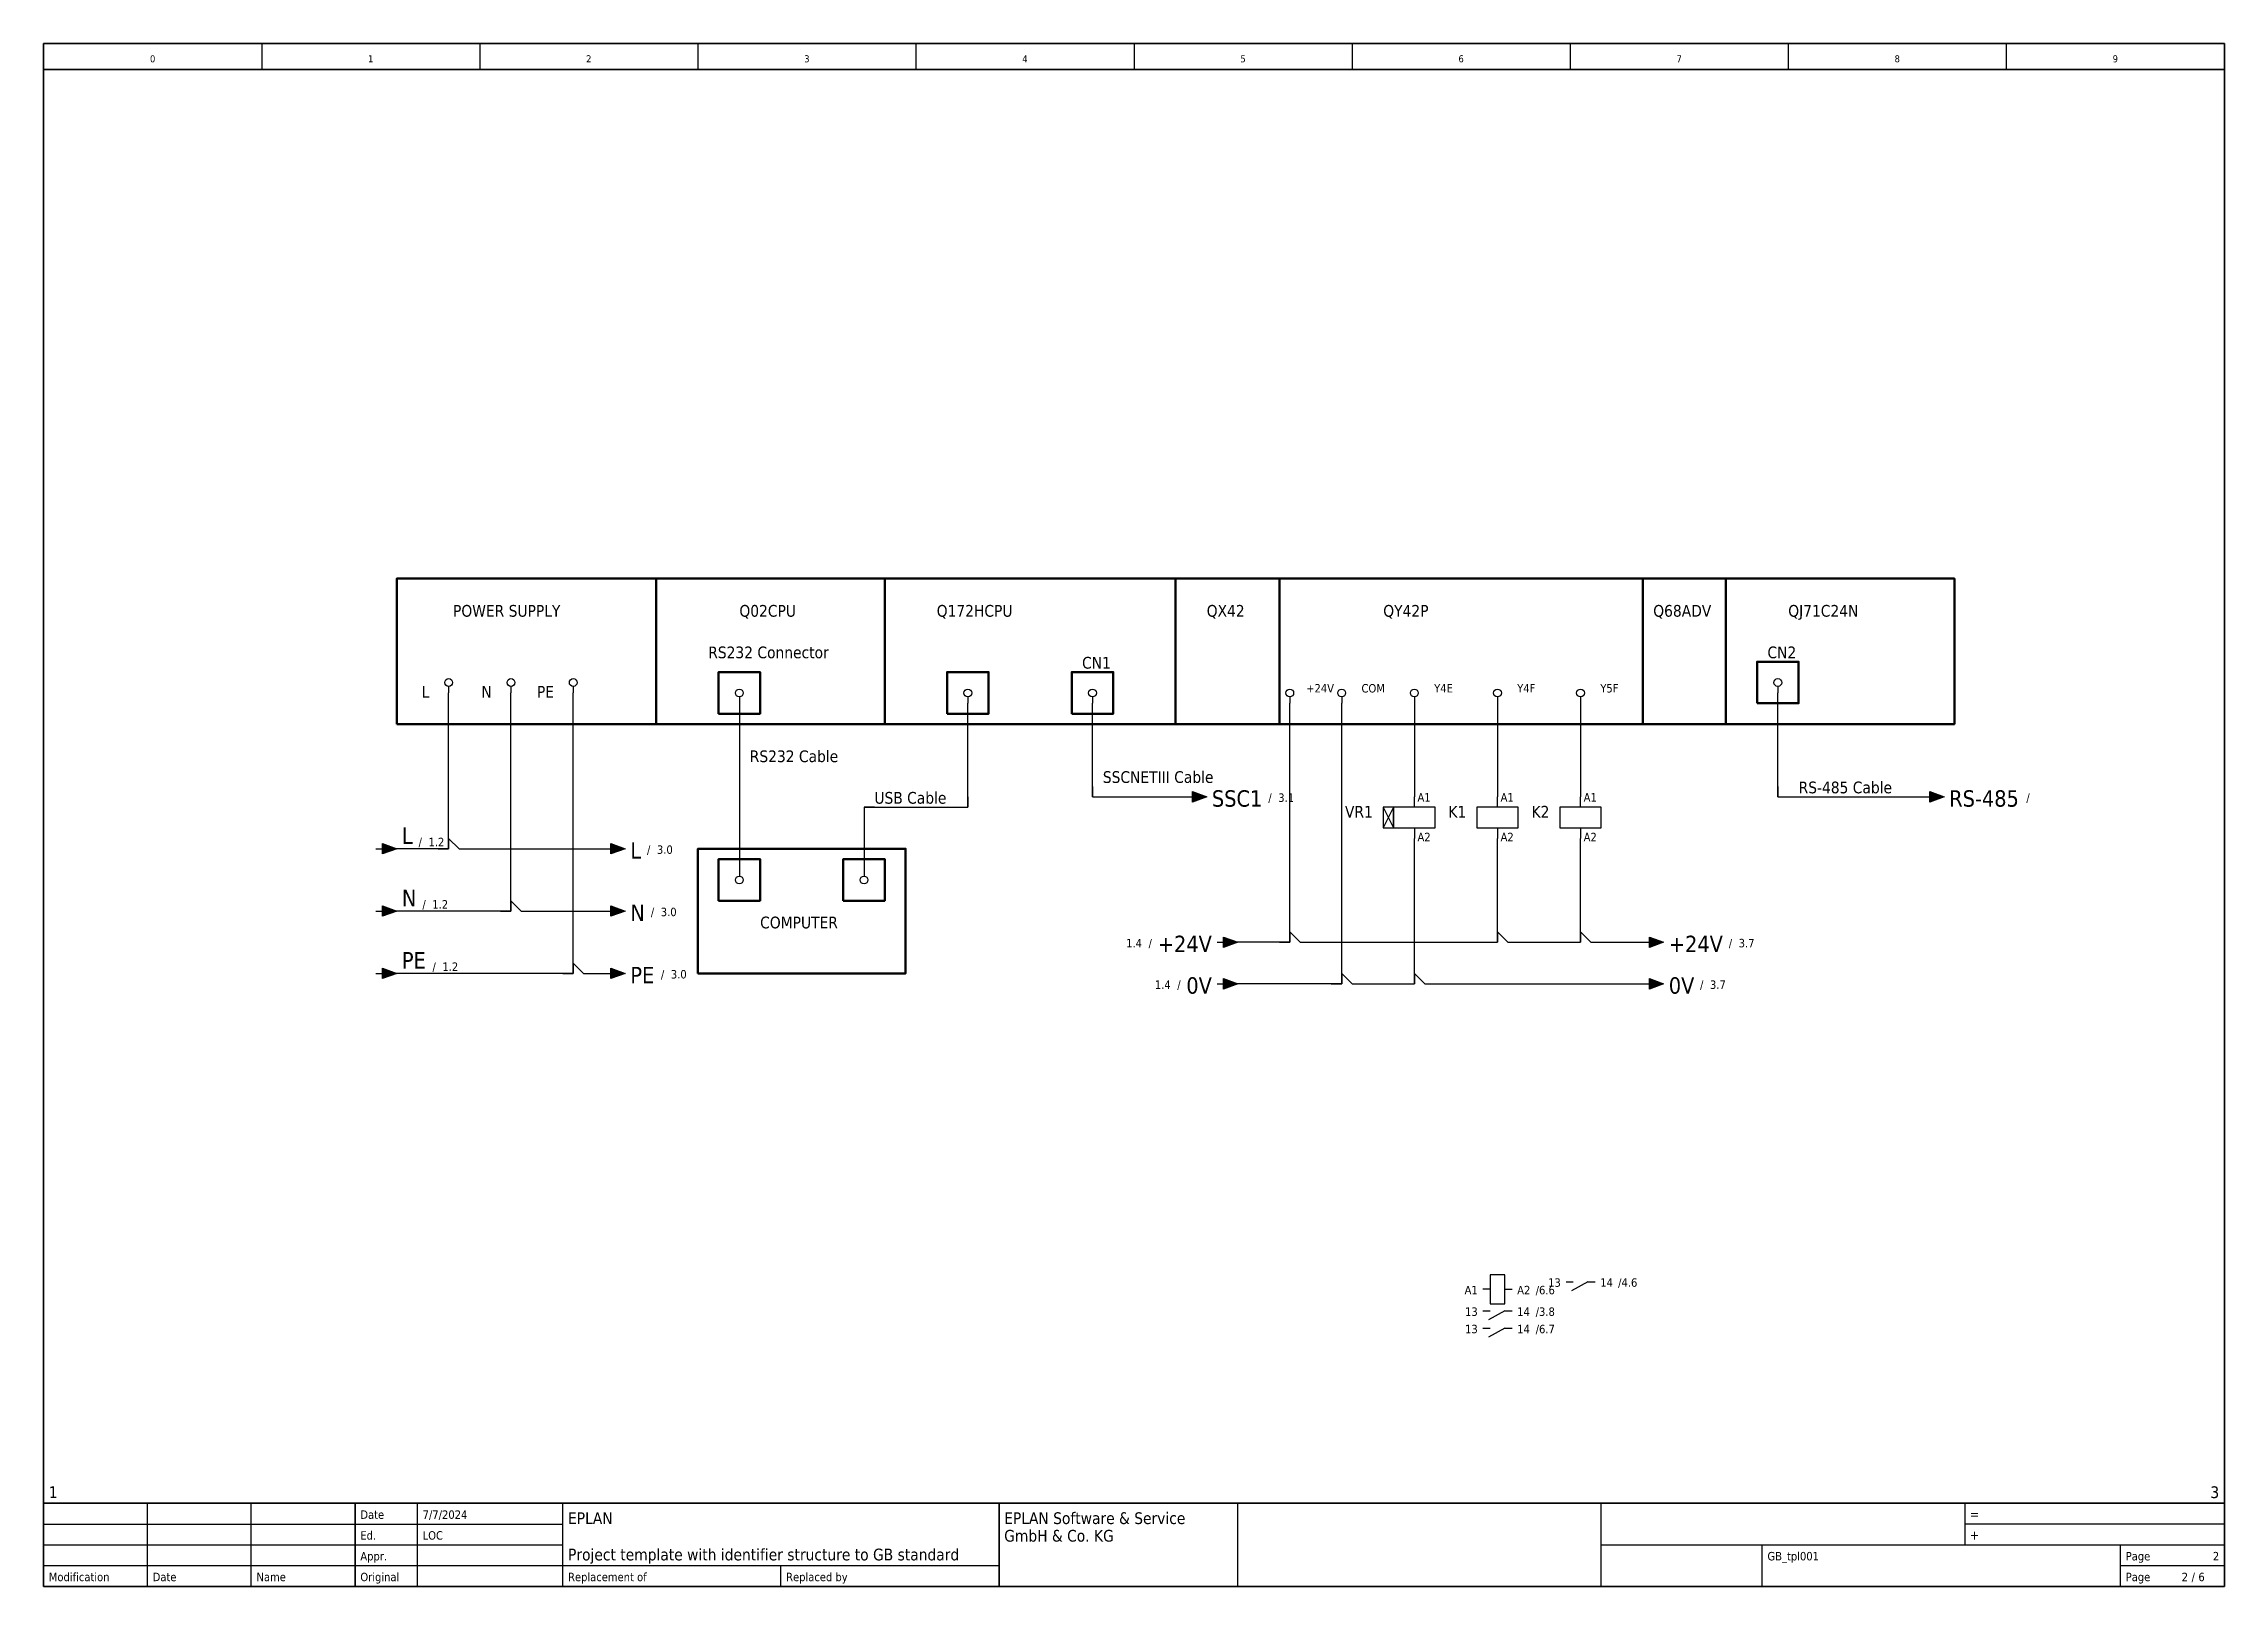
# Model space of a CAD drawing. Header units: millimetres. Extents: x 0 to 420, y 0 to 297.
import ezdxf
from ezdxf.enums import TextEntityAlignment as Align

# ---------------------------------------------------------------- set-up
doc = ezdxf.new("R2010")
doc.units = ezdxf.units.MM
for name, color, linetype, lineweight in [('EPLAN100', 7, 'Continuous', 50), ('EPLAN108', 5, 'Continuous', 35), ('EPLAN201', 7, 'Continuous', 35), ('EPLAN300', 5, 'Continuous', 25), ('EPLAN311', 1, 'Continuous', 25), ('EPLAN400', 5, 'Continuous', 35), ('EPLAN403', 5, 'Continuous', 35), ('EPLAN408', 5, 'Continuous', 35), ('EPLAN420', 7, 'Continuous', 35), ('EPLAN421', 5, 'Continuous', 35), ('EPLAN422', 7, 'Continuous', 35), ('EPLAN434', 7, 'Continuous', 35), ('EPLAN440', 73, 'Continuous', 35), ('EPLAN442', 73, 'Continuous', 35), ('EPLAN451', 7, 'Continuous', 35), ('EPLAN452', 7, 'Continuous', 35), ('EPLAN453', 7, 'Continuous', 35), ('EPLAN500', 7, 'Continuous', 35), ('EPLAN501', 7, 'Continuous', 35), ('EPLAN502', 7, 'Continuous', 35), ('EPLAN503', 7, 'Continuous', 35), ('EPLAN504', 7, 'Continuous', 35), ('EPLAN512', 3, 'Continuous', 35)]:
    doc.layers.add(name, color=color, linetype=linetype, lineweight=lineweight)
doc.styles.add('Tahoma', font='tahoma.ttf')

# ---------------------------------------------------------------- blocks, each defined once
blk = doc.blocks.new('EPLFRAME')
at = {"layer": 'EPLAN201', "linetype": 'Continuous', "lineweight": 25, "ltscale": 4}
for p, q in [((42, 297), (42, 292)), ((84, 297), (84, 292)), ((126, 297), (126, 292)), ((168, 297), (168, 292)), ((210, 297), (210, 292)), ((252, 297), (252, 292)), ((294, 297), (294, 292)), ((336, 297), (336, 292)), ((378, 297), (378, 292)), ((20, 0), (20, 16)), ((40, 0), (40, 16)), ((72, 0), (72, 16)), ((100, 0), (100, 16)), ((230, 0), (230, 16)), ((300, 0), (300, 16)), ((370, 16), (370, 8)), ((0, 12), (100, 12)), ((420, 12), (370, 12)), ((0, 8), (100, 8)), ((300, 8), (420, 8)), ((331, 0), (331, 8)), ((400, 0), (400, 8)), ((0, 4), (184, 4)), ((142, 0), (142, 4)), ((400, 4), (420, 4))]:
    blk.add_line(p, q, dxfattribs=at)
at = {"layer": 'EPLAN201', "linetype": 'Continuous', "lineweight": 35, "ltscale": 4}
for p, q in [((0, 292), (420, 292)), ((0, 16), (420, 16)), ((60, 0), (60, 16)), ((184, 0), (184, 16))]:
    blk.add_line(p, q, dxfattribs=at)
blk.add_lwpolyline([(0, 0), (420, 0), (420, 297), (0, 297)], close=True, dxfattribs=at)
at = {"layer": 'EPLAN201', "style": 'Tahoma'}
for s, height, p in [('Date', 1.625, (61, 13)), ('=', 1.81, (371, 13)), ('Ed.', 1.625, (61, 9)), ('+', 1.81, (371, 9)), ('Appr.', 1.625, (61, 5)), ('Page', 1.625, (401, 5)), ('Modification', 1.6254, (1, 1)), ('Date', 1.625, (21, 1)), ('Name', 1.625, (41, 1)), ('Original', 1.625, (61, 1)), ('Replacement of', 1.6254, (101, 1)), ('Replaced by', 1.6254, (143, 1)), ('Page', 1.625, (401, 1))]:
    blk.add_text(s, height=height, dxfattribs=at).set_placement(p)
blk.add_text('/', height=1.63, dxfattribs=at).set_placement((414, 1), align=Align.CENTER)
at = {"layer": 'EPLAN451', "style": 'Tahoma'}
for tag, p, height in [('14_10014', (101, 12), 2.26), ('14_10015', (185, 12), 2.26), ('14_10011', (101, 5), 2.26), ('14_10013', (332, 5), 1.63), ('14_10151', (73, 1), 1.63), ('14_10300', (415, 1), 1.63)]:
    blk.add_attdef(tag, p, '', height=height, dxfattribs=at)
blk.add_attdef('4_25020', text='', height=1.63, dxfattribs=at).set_placement((413, 1), align=Align.RIGHT)
at = {"layer": 'EPLAN452', "style": 'Tahoma'}
for tag, p, height in [('4_11041', (1, 17), 2.26), ('4_11071[1]', (1, 13), 1.63), ('4_11074[1]', (21, 13), 1.63), ('4_11070[1]', (41, 13), 1.63), ('4_11024', (73, 13), 1.63), ('4_11011', (231, 12), 2.26), ('4_11030', (301, 12), 2.26), ('4_1120', (374, 13), 1.63), ('4_11071[2]', (1, 9), 1.63), ('4_11074[2]', (21, 9), 1.63), ('4_11070[2]', (41, 9), 1.63), ('4_11022', (73, 9), 1.63), ('4_1220', (374, 9), 1.63), ('4_11071[3]', (1, 5), 1.63), ('4_11074[3]', (21, 5), 1.63), ('4_11070[3]', (41, 5), 1.63), ('4_11080', (73, 5), 1.63), ('4_11059', (301, 5), 1.63)]:
    blk.add_attdef(tag, p, '', height=height, dxfattribs=at)
for tag, height, p in [('4_11040', 2.26, (419, 17)), ('4_11000', 1.63, (419, 5)), ('4_11085', 1.63, (141, 1)), ('4_11086', 1.63, (183, 1))]:
    blk.add_attdef(tag, text='', height=height, dxfattribs=at).set_placement(p, align=Align.RIGHT)
at = {"layer": 'EPLAN453', "style": 'Tahoma'}
for tag, p in [('53_19005_1', (21, 293)), ('53_19005', (63, 293)), ('53_19005_8', (105, 293)), ('53_19005_6', (147, 293)), ('53_19005_7', (189, 293)), ('53_19005_9', (231, 293)), ('53_19005_3', (273, 293)), ('53_19005_2', (315, 293)), ('53_19005_4', (357, 293)), ('53_19005_5', (399, 293))]:
    blk.add_attdef(tag, text='', height=1.35, dxfattribs=at).set_placement(p, align=Align.BOTTOM_CENTER)
blk = doc.blocks.new('EPLSYM_LibraryGB_symbol_Symbol1410_Variant0_Placement1')
at = {"layer": 'EPLAN300', "ltscale": 4}
blk.add_line((0, -0.75), (0, -2), dxfattribs=at)
at = {"layer": 'EPLAN300', "linetype": 'Continuous', "ltscale": 4}
blk.add_circle((0, 0), 0.75, dxfattribs=at)
at = {"layer": 'EPLAN408', "style": 'Tahoma'}
blk.add_attdef('17_20010', text='', height=2.2575, dxfattribs=at).set_placement((-3.7, -0.6515), align=Align.TOP_RIGHT)
at = {"layer": 'EPLAN422', "style": 'Tahoma'}
blk.add_attdef('17_20030', text='', height=3.1605, dxfattribs=at).set_placement((1.4, -1.0321), align=Align.TOP_LEFT)
at = {"layer": 'EPLAN434', "style": 'Tahoma'}
blk.add_attdef('17_20225', text='', height=1.6254, dxfattribs=at).set_placement((27.85, -0.72508), align=Align.TOP_LEFT)
at = {"layer": 'EPLAN500', "style": 'Tahoma'}
blk.add_attdef('17_20027', text='', height=1.6254, dxfattribs=at).set_placement((-3.7, -4.27508), align=Align.TOP_RIGHT)
at = {"layer": 'EPLAN501', "style": 'Tahoma'}
blk.add_attdef('17_20011', text='', height=1.6254, dxfattribs=at).set_placement((-3.7, -9.67508), align=Align.TOP_RIGHT)
at = {"layer": 'EPLAN502', "style": 'Tahoma'}
blk.add_attdef('17_20025', text='', height=1.6254, dxfattribs=at).set_placement((-3.7, -12.37508), align=Align.TOP_RIGHT)
at = {"layer": 'EPLAN503', "style": 'Tahoma'}
blk.add_attdef('17_20024', text='', height=1.6254, dxfattribs=at).set_placement((-3.7, -15.07508), align=Align.TOP_RIGHT)
at = {"layer": 'EPLAN504', "style": 'Tahoma'}
blk.add_attdef('17_20901[1]', text='', height=1.6254, dxfattribs=at).set_placement((-3.7, -6.97508), align=Align.TOP_RIGHT)
at = {"layer": 'EPLAN512', "style": 'Tahoma'}
blk.add_attdef('17_20201[1]', text='', height=1.6254, dxfattribs=at).set_placement((-3.7, -17.77508), align=Align.TOP_RIGHT)
blk = doc.blocks.new('EPLSYM_LibraryGB_symbol_Symbol1352_Variant0_Placement1')
at = {"layer": 'EPLAN300', "linetype": 'Continuous', "ltscale": 4}
blk.add_line((0, 2), (0, 0.75), dxfattribs=at)
blk.add_circle((0, 0), 0.75, dxfattribs=at)
at = {"layer": 'EPLAN408', "style": 'Tahoma'}
blk.add_attdef('17_20010', text='', height=2.2575, dxfattribs=at).set_placement((-3.7, -0.22575), align=Align.MIDDLE_RIGHT)
at = {"layer": 'EPLAN422', "style": 'Tahoma'}
blk.add_attdef('17_20030', text='', height=1.6254, dxfattribs=at).set_placement((1.4, -0.16254), align=Align.MIDDLE_LEFT)
at = {"layer": 'EPLAN434', "style": 'Tahoma'}
blk.add_attdef('17_20225', text='', height=1.6254, dxfattribs=at).set_placement((27.85, -0.16254), align=Align.MIDDLE_LEFT)
at = {"layer": 'EPLAN500', "style": 'Tahoma'}
blk.add_attdef('17_20027', text='', height=1.6254, dxfattribs=at).set_placement((-3.7, -3.38754), align=Align.MIDDLE_RIGHT)
at = {"layer": 'EPLAN501', "style": 'Tahoma'}
blk.add_attdef('17_20011', text='', height=1.6254, dxfattribs=at).set_placement((-3.7, -8.78754), align=Align.MIDDLE_RIGHT)
at = {"layer": 'EPLAN502', "style": 'Tahoma'}
blk.add_attdef('17_20025', text='', height=1.6254, dxfattribs=at).set_placement((-3.7, -11.48754), align=Align.MIDDLE_RIGHT)
at = {"layer": 'EPLAN503', "style": 'Tahoma'}
blk.add_attdef('17_20024', text='', height=1.6254, dxfattribs=at).set_placement((-3.7, -14.18754), align=Align.MIDDLE_RIGHT)
at = {"layer": 'EPLAN504', "style": 'Tahoma'}
blk.add_attdef('17_20901[1]', text='', height=1.6254, dxfattribs=at).set_placement((-3.7, -6.08754), align=Align.MIDDLE_RIGHT)
at = {"layer": 'EPLAN512', "style": 'Tahoma'}
blk.add_attdef('17_20201[1]', text='', height=1.6254, dxfattribs=at).set_placement((-3.7, -16.88754), align=Align.MIDDLE_RIGHT)
blk = doc.blocks.new('EPLSYM_LibraryGB_symbol_Symbol21_Variant0_Placement1')
at = {"layer": 'EPLAN300', "linetype": 'Continuous', "ltscale": 4}
for p, q in [((-4, 2), (-6, -2)), ((-6, 2), (-4, -2))]:
    blk.add_line(p, q, dxfattribs=at)
at = {"layer": 'EPLAN300', "linetype": 'Continuous'}
for p, q in [((0, 2), (0, 4)), ((0, -2), (0, -4))]:
    blk.add_line(p, q, dxfattribs=at)
at = {"layer": 'EPLAN300', "linetype": 'Continuous', "ltscale": 4}
blk.add_lwpolyline([(-6, -2), (-4, -2), (-4, 2), (-6, 2)], close=True, dxfattribs=at)
at = {"layer": 'EPLAN300', "linetype": 'Continuous'}
blk.add_lwpolyline([(-4, -2), (4, -2), (4, 2), (-4, 2)], close=True, dxfattribs=at)
at = {"layer": 'EPLAN400', "style": 'Tahoma'}
blk.add_attdef('17_20010', text='', height=2.2575, dxfattribs=at).set_placement((-8, 0), align=Align.RIGHT)
at = {"layer": 'EPLAN420', "style": 'Tahoma'}
blk.add_attdef('17_20028[1]', text='', height=1.6254, dxfattribs=at).set_placement((0.6, 2.6), align=Align.BOTTOM_LEFT)
blk.add_attdef('17_20028[2]', text='', height=1.6254, dxfattribs=at).set_placement((0.6, -2.92508), align=Align.TOP_LEFT)
at = {"layer": 'EPLAN421', "style": 'Tahoma'}
blk.add_attdef('17_20029[1]', text='', height=1.1739, dxfattribs=at).set_placement((0.6, 5.3), align=Align.BOTTOM_LEFT)
blk.add_attdef('17_20029[2]', text='', height=1.1739, dxfattribs=at).set_placement((0.6, -5.53478), align=Align.TOP_LEFT)
at = {"layer": 'EPLAN440', "style": 'Tahoma'}
blk.add_attdef('17_20300', text='', height=1.6254, dxfattribs=at).set_placement((-8, -3.38754), align=Align.MIDDLE_RIGHT)
at = {"layer": 'EPLAN500', "style": 'Tahoma'}
blk.add_attdef('17_20027', text='', height=1.6254, dxfattribs=at).set_placement((-8, -6.08754), align=Align.MIDDLE_RIGHT)
at = {"layer": 'EPLAN501', "style": 'Tahoma'}
blk.add_attdef('17_20011', text='', height=1.6254, dxfattribs=at).set_placement((-8, -11.48754), align=Align.MIDDLE_RIGHT)
at = {"layer": 'EPLAN502', "style": 'Tahoma'}
blk.add_attdef('17_20025', text='', height=1.6254, dxfattribs=at).set_placement((-8, -14.18754), align=Align.MIDDLE_RIGHT)
at = {"layer": 'EPLAN503', "style": 'Tahoma'}
blk.add_attdef('17_20024', text='', height=1.6254, dxfattribs=at).set_placement((-8, -16.88754), align=Align.MIDDLE_RIGHT)
at = {"layer": 'EPLAN504', "style": 'Tahoma'}
blk.add_attdef('17_20901[1]', text='', height=1.6254, dxfattribs=at).set_placement((-8, -8.78754), align=Align.MIDDLE_RIGHT)
at = {"layer": 'EPLAN512', "style": 'Tahoma'}
blk.add_attdef('17_20201[1]', text='', height=1.6254, dxfattribs=at).set_placement((-8, -19.58754), align=Align.MIDDLE_RIGHT)
blk = doc.blocks.new('EPLSYM_LibraryGB_symbol_Symbol20_Variant0_Placement1')
at = {"layer": 'EPLAN300', "linetype": 'Continuous'}
for p, q in [((0, 2), (0, 4)), ((0, -2), (0, -4)), ((-1.4, -90.8), (-2.8, -90.8)), ((1.4, -90.8), (2.8, -90.8)), ((-2.8, -94.95), (-1.4, -94.95)), ((1.4, -94.95), (2.8, -94.95)), ((-2.8, -98.3), (-1.4, -98.3)), ((1.4, -98.3), (2.8, -98.3))]:
    blk.add_line(p, q, dxfattribs=at)
at = {"layer": 'EPLAN300', "linetype": 'Continuous', "ltscale": 4}
for p, q in [((1.4, -94.95), (-1.75, -96.7)), ((1.4, -98.3), (-1.75, -100.05))]:
    blk.add_line(p, q, dxfattribs=at)
at = {"layer": 'EPLAN300', "linetype": 'Continuous'}
for points in [[(-4, -2), (4, -2), (4, 2), (-4, 2)], [(1.4, -93.6), (1.4, -88), (-1.4, -88), (-1.4, -93.6)]]:
    blk.add_lwpolyline(points, close=True, dxfattribs=at)
at = {"layer": 'EPLAN400', "style": 'Tahoma'}
blk.add_attdef('17_20010', text='', height=2.26, dxfattribs=at).set_placement((-6, 0), align=Align.RIGHT)
at = {"layer": 'EPLAN420', "style": 'Tahoma'}
for s, p in [('A1', (-3.8, -90.96)), ('13', (-3.8, -95.11)), ('13', (-3.8, -98.46))]:
    blk.add_text(s, height=1.625, dxfattribs=at).set_placement(p, align=Align.MIDDLE_RIGHT)
for s, p in [('A2', (3.8, -90.96)), ('14', (3.8, -95.11)), ('14', (3.8, -98.46))]:
    blk.add_text(s, height=1.625, dxfattribs=at).set_placement(p, align=Align.MIDDLE_LEFT)
blk.add_attdef('17_20028[1]', text='', height=1.63, dxfattribs=at).set_placement((0.6, 2.6), align=Align.BOTTOM_LEFT)
blk.add_attdef('17_20028[2]', text='', height=1.63, dxfattribs=at).set_placement((0.6, -2.93), align=Align.TOP_LEFT)
at = {"layer": 'EPLAN421', "style": 'Tahoma'}
blk.add_attdef('17_20029[1]', text='', height=1.17, dxfattribs=at).set_placement((0.6, 5.3), align=Align.BOTTOM_LEFT)
blk.add_attdef('17_20029[2]', text='', height=1.17, dxfattribs=at).set_placement((0.6, -5.53), align=Align.TOP_LEFT)
at = {"layer": 'EPLAN440', "style": 'Tahoma'}
for s, p in [('/6.6', (7.36, -90.96)), ('/3.8', (7.36, -95.11)), ('/6.7', (7.36, -98.46))]:
    blk.add_text(s, height=1.625, dxfattribs=at).set_placement(p, align=Align.MIDDLE_LEFT)
blk.add_attdef('17_20300', text='', height=1.63, dxfattribs=at).set_placement((-6, -3.39), align=Align.MIDDLE_RIGHT)
at = {"layer": 'EPLAN500', "style": 'Tahoma'}
blk.add_attdef('17_20027', text='', height=1.63, dxfattribs=at).set_placement((-6, -6.09), align=Align.MIDDLE_RIGHT)
at = {"layer": 'EPLAN501', "style": 'Tahoma'}
blk.add_attdef('17_20011', text='', height=1.63, dxfattribs=at).set_placement((-6, -11.49), align=Align.MIDDLE_RIGHT)
at = {"layer": 'EPLAN502', "style": 'Tahoma'}
blk.add_attdef('17_20025', text='', height=1.63, dxfattribs=at).set_placement((-6, -14.19), align=Align.MIDDLE_RIGHT)
at = {"layer": 'EPLAN503', "style": 'Tahoma'}
blk.add_attdef('17_20024', text='', height=1.63, dxfattribs=at).set_placement((-6, -16.89), align=Align.MIDDLE_RIGHT)
at = {"layer": 'EPLAN504', "style": 'Tahoma'}
blk.add_attdef('17_20901[1]', text='', height=1.63, dxfattribs=at).set_placement((-6, -8.79), align=Align.MIDDLE_RIGHT)
at = {"layer": 'EPLAN512', "style": 'Tahoma'}
blk.add_attdef('17_20201[1]', text='', height=1.63, dxfattribs=at).set_placement((-6, -19.59), align=Align.MIDDLE_RIGHT)
blk = doc.blocks.new('EPLSYM_LibraryGB_symbol_Symbol20_Variant0_Placement1_1')
at = {"layer": 'EPLAN300', "linetype": 'Continuous'}
for p, q in [((0, 2), (0, 4)), ((0, -2), (0, -4)), ((-2.8, -89.35), (-1.4, -89.35)), ((1.4, -89.35), (2.8, -89.35))]:
    blk.add_line(p, q, dxfattribs=at)
at = {"layer": 'EPLAN300', "linetype": 'Continuous', "ltscale": 4}
blk.add_line((1.4, -89.35), (-1.75, -91.1), dxfattribs=at)
at = {"layer": 'EPLAN300', "linetype": 'Continuous'}
blk.add_lwpolyline([(-4, -2), (4, -2), (4, 2), (-4, 2)], close=True, dxfattribs=at)
at = {"layer": 'EPLAN400', "style": 'Tahoma'}
blk.add_attdef('17_20010', text='', height=2.26, dxfattribs=at).set_placement((-6, 0), align=Align.RIGHT)
at = {"layer": 'EPLAN420', "style": 'Tahoma'}
blk.add_text('13', height=1.625, dxfattribs=at).set_placement((-3.8, -89.51), align=Align.MIDDLE_RIGHT)
blk.add_text('14', height=1.625, dxfattribs=at).set_placement((3.8, -89.51), align=Align.MIDDLE_LEFT)
blk.add_attdef('17_20028[1]', text='', height=1.63, dxfattribs=at).set_placement((0.6, 2.6), align=Align.BOTTOM_LEFT)
blk.add_attdef('17_20028[2]', text='', height=1.63, dxfattribs=at).set_placement((0.6, -2.93), align=Align.TOP_LEFT)
at = {"layer": 'EPLAN421', "style": 'Tahoma'}
blk.add_attdef('17_20029[1]', text='', height=1.17, dxfattribs=at).set_placement((0.6, 5.3), align=Align.BOTTOM_LEFT)
blk.add_attdef('17_20029[2]', text='', height=1.17, dxfattribs=at).set_placement((0.6, -5.53), align=Align.TOP_LEFT)
at = {"layer": 'EPLAN440', "style": 'Tahoma'}
blk.add_text('/4.6', height=1.625, dxfattribs=at).set_placement((7.24, -89.51), align=Align.MIDDLE_LEFT)
blk.add_attdef('17_20300', text='', height=1.63, dxfattribs=at).set_placement((-6, -3.39), align=Align.MIDDLE_RIGHT)
at = {"layer": 'EPLAN500', "style": 'Tahoma'}
blk.add_attdef('17_20027', text='', height=1.63, dxfattribs=at).set_placement((-6, -6.09), align=Align.MIDDLE_RIGHT)
at = {"layer": 'EPLAN501', "style": 'Tahoma'}
blk.add_attdef('17_20011', text='', height=1.63, dxfattribs=at).set_placement((-6, -11.49), align=Align.MIDDLE_RIGHT)
at = {"layer": 'EPLAN502', "style": 'Tahoma'}
blk.add_attdef('17_20025', text='', height=1.63, dxfattribs=at).set_placement((-6, -14.19), align=Align.MIDDLE_RIGHT)
at = {"layer": 'EPLAN503', "style": 'Tahoma'}
blk.add_attdef('17_20024', text='', height=1.63, dxfattribs=at).set_placement((-6, -16.89), align=Align.MIDDLE_RIGHT)
at = {"layer": 'EPLAN504', "style": 'Tahoma'}
blk.add_attdef('17_20901[1]', text='', height=1.63, dxfattribs=at).set_placement((-6, -8.79), align=Align.MIDDLE_RIGHT)
at = {"layer": 'EPLAN512', "style": 'Tahoma'}
blk.add_attdef('17_20201[1]', text='', height=1.63, dxfattribs=at).set_placement((-6, -19.59), align=Align.MIDDLE_RIGHT)
blk = doc.blocks.new('EPLSYM_LibrarySPECIAL_Symbol8_Variant0_Placement1')
at = {"layer": 'EPLAN311', "linetype": 'Continuous', "ltscale": 4}
blk.add_hatch(color=256, dxfattribs=at).paths.add_polyline_path([(-0.75, 1), (2, 0), (-0.75, -1)], flags=0)
blk.add_line((-2, 0), (-0.75, 0), dxfattribs=at)
blk.add_lwpolyline([(-0.75, 1), (2, 0), (-0.75, -1)], close=True, dxfattribs=at)
at = {"layer": 'EPLAN403', "style": 'Tahoma'}
blk.add_attdef('70_20010', text='', height=3.16, dxfattribs=at).set_placement((3, 0), align=Align.BOTTOM_LEFT)
at = {"layer": 'EPLAN442', "style": 'Tahoma'}
for tag, p in [('70_24350', (23.82, 0)), ('70_24300', (81.5, 0))]:
    blk.add_attdef(tag, text='', height=1.63, dxfattribs=at).set_placement(p, align=Align.BOTTOM_LEFT)
blk = doc.blocks.new('EPLSYM_LibrarySPECIAL_Symbol8_Variant4_Placement1')
at = {"layer": 'EPLAN311', "linetype": 'Continuous', "ltscale": 4}
blk.add_hatch(color=256, dxfattribs=at).paths.add_polyline_path([(-0.75, 1), (2, 0), (-0.75, -1)], flags=0)
blk.add_line((-2, 0), (-0.75, 0), dxfattribs=at)
blk.add_lwpolyline([(-0.75, 1), (2, 0), (-0.75, -1)], close=True, dxfattribs=at)
at = {"layer": 'EPLAN403', "style": 'Tahoma'}
blk.add_attdef('70_20010', text='', height=3.1605, dxfattribs=at).set_placement((-3, -0.31605), align=Align.MIDDLE_RIGHT)
at = {"layer": 'EPLAN442', "style": 'Tahoma'}
for tag, p in [('70_24300', (-81.5, -0.16254)), ('70_24350', (-23.82, -0.16254))]:
    blk.add_attdef(tag, text='', height=1.6254, dxfattribs=at).set_placement(p, align=Align.MIDDLE_RIGHT)

msp = doc.modelspace()

# ---------------------------------------------------------------- linework, layer by layer
at = {"layer": 'EPLAN100', "ltscale": 4}
for points in [[(68, 166), (118, 166), (118, 194), (68, 194)], [(118, 166), (162, 166), (162, 194), (118, 194)], [(162, 166), (218, 166), (218, 194), (162, 194)], [(218, 166), (238, 166), (238, 194), (218, 194)], [(238, 166), (308, 166), (308, 194), (238, 194)], [(308, 166), (324, 166), (324, 194), (308, 194)], [(324, 166), (368, 166), (368, 194), (324, 194)], [(330, 170), (338, 170), (338, 178), (330, 178)], [(130, 168), (138, 168), (138, 176), (130, 176)], [(174, 168), (182, 168), (182, 176), (174, 176)], [(198, 168), (206, 168), (206, 176), (198, 176)], [(126, 118), (166, 118), (166, 142), (126, 142)], [(130, 132), (138, 132), (138, 140), (130, 140)], [(154, 132), (162, 132), (162, 140), (154, 140)]]:
    msp.add_lwpolyline(points, close=True, dxfattribs=at)
at = {"layer": 'EPLAN311', "ltscale": 4}
for p, q in [((78, 142), (78, 172)), ((90, 130), (90, 172)), ((102, 118), (102, 172)), ((134, 170), (134, 138)), ((178, 150), (178, 170)), ((202, 152), (202, 170)), ((240, 124), (240, 170)), ((250, 116), (250, 170)), ((264, 170), (264, 152)), ((280, 170), (280, 152)), ((296, 170), (296, 152)), ((334, 152), (334, 172)), ((202, 152), (222, 152)), ((334, 154), (334, 152)), ((334, 152), (364, 152)), ((334, 152), (336, 152)), ((158, 150), (178, 150)), ((158, 150), (158, 138)), ((264, 116), (264, 144)), ((280, 124), (280, 144)), ((296, 124), (296, 144)), ((78, 142), (66, 142)), ((80, 142), (110, 142)), ((90, 130), (66, 130)), ((92, 130), (110, 130)), ((240, 124), (228, 124)), ((242, 124), (280, 124)), ((282, 124), (296, 124)), ((298, 124), (310, 124)), ((102, 118), (66, 118)), ((104, 118), (110, 118)), ((250, 116), (228, 116)), ((252, 116), (264, 116)), ((266, 116), (310, 116))]:
    msp.add_line(p, q, dxfattribs=at)
at = {"layer": 'EPLAN311', "color": 1, "linetype": 'Continuous', "lineweight": 25, "ltscale": 4}
for p, q in [((178, 152), (178, 150)), ((202, 154), (202, 152)), ((202, 152), (204, 152)), ((160, 150), (158, 150)), ((158, 150), (158, 148)), ((176, 150), (178, 150)), ((78, 144), (78, 142)), ((78, 144), (80, 142)), ((76, 142), (78, 142)), ((90, 132), (90, 130)), ((90, 132), (92, 130)), ((88, 130), (90, 130)), ((240, 126), (240, 124)), ((240, 126), (242, 124)), ((280, 126), (280, 124)), ((280, 126), (282, 124)), ((296, 126), (296, 124)), ((296, 126), (298, 124)), ((238, 124), (240, 124)), ((278, 124), (280, 124)), ((294, 124), (296, 124)), ((100, 118), (102, 118)), ((102, 120), (102, 118)), ((102, 120), (104, 118)), ((250, 118), (250, 116)), ((250, 118), (252, 116)), ((264, 118), (264, 116)), ((264, 118), (266, 116)), ((248, 116), (250, 116)), ((262, 116), (264, 116))]:
    msp.add_line(p, q, dxfattribs=at)

# ---------------------------------------------------------------- block references
ref = msp.add_blockref('EPLFRAME', (0, 0))
ref.add_attrib('14_10011', 'Project template with identifier structure to GB standard', (101, 5), dxfattribs={"layer": 'EPLAN451', "height": 2.2575, "style": 'Tahoma'})
ref.add_attrib('4_11041', '1', (1, 17), dxfattribs={"layer": 'EPLAN452', "height": 2.2575, "style": 'Tahoma'})
ref.add_attrib('14_10013', 'GB_tpl001', (332, 5), dxfattribs={"layer": 'EPLAN451', "height": 1.6254, "style": 'Tahoma'})
ref.add_attrib('14_10014', 'EPLAN', (101, 12), dxfattribs={"layer": 'EPLAN451', "height": 2.2575, "style": 'Tahoma'})
ref.add_attrib('4_11022', 'LOC', (73, 9), dxfattribs={"layer": 'EPLAN452', "height": 1.6254, "style": 'Tahoma'})
ref.add_attrib('53_19005', '1', dxfattribs={"layer": 'EPLAN453', "height": 1.3545, "style": 'Tahoma'}).set_placement((63, 293), align=Align.BOTTOM_CENTER)
ref.add_attrib('53_19005_1', '0', dxfattribs={"layer": 'EPLAN453', "height": 1.3545, "style": 'Tahoma'}).set_placement((21, 293), align=Align.BOTTOM_CENTER)
ref.add_attrib('53_19005_2', '7', dxfattribs={"layer": 'EPLAN453', "height": 1.3545, "style": 'Tahoma'}).set_placement((315, 293), align=Align.BOTTOM_CENTER)
ref.add_attrib('53_19005_3', '6', dxfattribs={"layer": 'EPLAN453', "height": 1.3545, "style": 'Tahoma'}).set_placement((273, 293), align=Align.BOTTOM_CENTER)
ref.add_attrib('53_19005_4', '8', dxfattribs={"layer": 'EPLAN453', "height": 1.3545, "style": 'Tahoma'}).set_placement((357, 293), align=Align.BOTTOM_CENTER)
ref.add_attrib('53_19005_5', '9', dxfattribs={"layer": 'EPLAN453', "height": 1.3545, "style": 'Tahoma'}).set_placement((399, 293), align=Align.BOTTOM_CENTER)
ref.add_attrib('53_19005_6', '3', dxfattribs={"layer": 'EPLAN453', "height": 1.3545, "style": 'Tahoma'}).set_placement((147, 293), align=Align.BOTTOM_CENTER)
ref.add_attrib('14_10300', '6', (415, 1), dxfattribs={"layer": 'EPLAN451', "height": 1.6254, "style": 'Tahoma'})
ref.add_attrib('4_11040', '3', dxfattribs={"layer": 'EPLAN452', "height": 2.2575, "style": 'Tahoma'}).set_placement((419, 17), align=Align.RIGHT)
ref.add_attrib('53_19005_7', '4', dxfattribs={"layer": 'EPLAN453', "height": 1.3545, "style": 'Tahoma'}).set_placement((189, 293), align=Align.BOTTOM_CENTER)
ref.add_attrib('4_11024', '7/7/2024', (73, 13), dxfattribs={"layer": 'EPLAN452', "height": 1.6254, "style": 'Tahoma'})
ref.add_attrib('14_10015', 'EPLAN Software & Service', (185, 12), dxfattribs={"layer": 'EPLAN451', "height": 2.2575, "style": 'Tahoma'})
ref.add_attrib('4_11000', '2', dxfattribs={"layer": 'EPLAN452', "height": 1.6254, "style": 'Tahoma'}).set_placement((419, 5), align=Align.RIGHT)
ref.add_attrib('53_19005_8', '2', dxfattribs={"layer": 'EPLAN453', "height": 1.3545, "style": 'Tahoma'}).set_placement((105, 293), align=Align.BOTTOM_CENTER)
ref.add_attrib('53_19005_9', '5', dxfattribs={"layer": 'EPLAN453', "height": 1.3545, "style": 'Tahoma'}).set_placement((231, 293), align=Align.BOTTOM_CENTER)
ref.add_attrib('4_25020', '2', dxfattribs={"layer": 'EPLAN451', "height": 1.6254, "style": 'Tahoma'}).set_placement((413, 1), align=Align.RIGHT)
ref.add_attrib('14_10015/1', 'GmbH & Co. KG', (185, 8.61375), dxfattribs={"layer": 'EPLAN451', "height": 2.2575, "style": 'Tahoma'})
ref = msp.add_blockref('EPLSYM_LibraryGB_symbol_Symbol1410_Variant0_Placement1', (78, 174))
ref.add_attrib('17_20010', 'L', dxfattribs={"layer": 'EPLAN408', "height": 2.2575, "style": 'Tahoma'}).set_placement((74.3, 173.3485), align=Align.TOP_RIGHT)
ref = msp.add_blockref('EPLSYM_LibraryGB_symbol_Symbol1410_Variant0_Placement1', (90, 174))
ref.add_attrib('17_20010', 'N', dxfattribs={"layer": 'EPLAN408', "height": 2.2575, "style": 'Tahoma'}).set_placement((86.3, 173.3485), align=Align.TOP_RIGHT)
ref = msp.add_blockref('EPLSYM_LibraryGB_symbol_Symbol1410_Variant0_Placement1', (102, 174))
ref.add_attrib('17_20010', 'PE', dxfattribs={"layer": 'EPLAN408', "height": 2.2575, "style": 'Tahoma'}).set_placement((98.3, 173.3485), align=Align.TOP_RIGHT)
for name, p in [('EPLSYM_LibraryGB_symbol_Symbol1410_Variant0_Placement1', (134, 172)), ('EPLSYM_LibraryGB_symbol_Symbol1410_Variant0_Placement1', (178, 172)), ('EPLSYM_LibraryGB_symbol_Symbol1410_Variant0_Placement1', (202, 172)), ('EPLSYM_LibraryGB_symbol_Symbol1410_Variant0_Placement1', (334, 174)), ('EPLSYM_LibraryGB_symbol_Symbol1352_Variant0_Placement1', (134, 136)), ('EPLSYM_LibraryGB_symbol_Symbol1352_Variant0_Placement1', (158, 136))]:
    msp.add_blockref(name, p)
ref = msp.add_blockref('EPLSYM_LibraryGB_symbol_Symbol1410_Variant0_Placement1', (240, 172))
ref.add_attrib('17_20225', '+24V', dxfattribs={"layer": 'EPLAN434', "height": 1.6254, "style": 'Tahoma'}).set_placement((245.835, 171.6), align=Align.BOTTOM_CENTER)
ref = msp.add_blockref('EPLSYM_LibraryGB_symbol_Symbol1410_Variant0_Placement1', (250, 172))
ref.add_attrib('17_20225', 'COM', dxfattribs={"layer": 'EPLAN434', "height": 1.6254, "style": 'Tahoma'}).set_placement((253.81, 171.6), align=Align.BOTTOM_LEFT)
ref = msp.add_blockref('EPLSYM_LibraryGB_symbol_Symbol1410_Variant0_Placement1', (264, 172))
ref.add_attrib('17_20225', 'Y4E', dxfattribs={"layer": 'EPLAN434', "height": 1.6254, "style": 'Tahoma'}).set_placement((267.81, 171.6), align=Align.BOTTOM_LEFT)
ref = msp.add_blockref('EPLSYM_LibraryGB_symbol_Symbol1410_Variant0_Placement1', (280, 172))
ref.add_attrib('17_20225', 'Y4F', dxfattribs={"layer": 'EPLAN434', "height": 1.6254, "style": 'Tahoma'}).set_placement((283.81, 171.6), align=Align.BOTTOM_LEFT)
ref = msp.add_blockref('EPLSYM_LibraryGB_symbol_Symbol1410_Variant0_Placement1', (296, 172))
ref.add_attrib('17_20225', 'Y5F', dxfattribs={"layer": 'EPLAN434', "height": 1.6254, "style": 'Tahoma'}).set_placement((299.81, 171.6), align=Align.BOTTOM_LEFT)
ref = msp.add_blockref('EPLSYM_LibrarySPECIAL_Symbol8_Variant0_Placement1', (222, 152))
ref.add_attrib('70_20010', 'SSC1', dxfattribs={"layer": 'EPLAN403', "height": 3.1605, "style": 'Tahoma'}).set_placement((225, 151.68395), align=Align.MIDDLE_LEFT)
ref.add_attrib('70_24350', '/', dxfattribs={"layer": 'EPLAN442', "height": 1.6254, "style": 'Tahoma'}).set_placement((235.87, 151.83746), align=Align.MIDDLE_LEFT)
ref.add_attrib('70_24300', '3.1', dxfattribs={"layer": 'EPLAN442', "height": 1.6254, "style": 'Tahoma'}).set_placement((237.78, 151.83746), align=Align.MIDDLE_LEFT)
ref = msp.add_blockref('EPLSYM_LibraryGB_symbol_Symbol21_Variant0_Placement1', (264, 148))
ref.add_attrib('17_20010', 'VR1', dxfattribs={"layer": 'EPLAN400', "height": 2.2575, "style": 'Tahoma'}).set_placement((256, 148), align=Align.RIGHT)
ref.add_attrib('17_20028[2]', 'A2', dxfattribs={"layer": 'EPLAN420', "height": 1.6254, "style": 'Tahoma'}).set_placement((264.6, 145.07492), align=Align.TOP_LEFT)
ref.add_attrib('17_20028[1]', 'A1', dxfattribs={"layer": 'EPLAN420', "height": 1.6254, "style": 'Tahoma'}).set_placement((264.6, 150.6), align=Align.BOTTOM_LEFT)
ref = msp.add_blockref('EPLSYM_LibraryGB_symbol_Symbol20_Variant0_Placement1', (280, 148))
ref.add_attrib('17_20010', 'K1', dxfattribs={"layer": 'EPLAN400', "height": 2.2575, "style": 'Tahoma'}).set_placement((274, 148), align=Align.RIGHT)
ref.add_attrib('17_20028[1]', 'A1', dxfattribs={"layer": 'EPLAN420', "height": 1.6254, "style": 'Tahoma'}).set_placement((280.6, 150.6), align=Align.BOTTOM_LEFT)
ref.add_attrib('17_20028[2]', 'A2', dxfattribs={"layer": 'EPLAN420', "height": 1.6254, "style": 'Tahoma'}).set_placement((280.6, 145.07492), align=Align.TOP_LEFT)
ref = msp.add_blockref('EPLSYM_LibraryGB_symbol_Symbol20_Variant0_Placement1_1', (296, 148))
ref.add_attrib('17_20010', 'K2', dxfattribs={"layer": 'EPLAN400', "height": 2.2575, "style": 'Tahoma'}).set_placement((290, 148), align=Align.RIGHT)
ref.add_attrib('17_20028[1]', 'A1', dxfattribs={"layer": 'EPLAN420', "height": 1.6254, "style": 'Tahoma'}).set_placement((296.6, 150.6), align=Align.BOTTOM_LEFT)
ref.add_attrib('17_20028[2]', 'A2', dxfattribs={"layer": 'EPLAN420', "height": 1.6254, "style": 'Tahoma'}).set_placement((296.6, 145.07492), align=Align.TOP_LEFT)
ref = msp.add_blockref('EPLSYM_LibrarySPECIAL_Symbol8_Variant0_Placement1', (364, 152))
ref.add_attrib('70_20010', 'RS-485', dxfattribs={"layer": 'EPLAN403', "height": 3.1605, "style": 'Tahoma'}).set_placement((367, 151.68395), align=Align.MIDDLE_LEFT)
ref.add_attrib('70_24350', '/', dxfattribs={"layer": 'EPLAN442', "height": 1.6254, "style": 'Tahoma'}).set_placement((381.86, 151.83746), align=Align.MIDDLE_LEFT)
ref = msp.add_blockref('EPLSYM_LibrarySPECIAL_Symbol8_Variant0_Placement1', (66, 142))
ref.add_attrib('70_20010', 'L', dxfattribs={"layer": 'EPLAN403', "height": 3.1605, "style": 'Tahoma'}).set_placement((69, 142), align=Align.BOTTOM_LEFT)
ref.add_attrib('70_24350', '/', dxfattribs={"layer": 'EPLAN442', "height": 1.6254, "style": 'Tahoma'}).set_placement((72.21, 142), align=Align.BOTTOM_LEFT)
ref.add_attrib('70_24300', '1.2', dxfattribs={"layer": 'EPLAN442', "height": 1.6254, "style": 'Tahoma'}).set_placement((74.12, 142), align=Align.BOTTOM_LEFT)
ref = msp.add_blockref('EPLSYM_LibrarySPECIAL_Symbol8_Variant0_Placement1', (110, 142))
ref.add_attrib('70_20010', 'L', dxfattribs={"layer": 'EPLAN403', "height": 3.1605, "style": 'Tahoma'}).set_placement((113, 141.68395), align=Align.MIDDLE_LEFT)
ref.add_attrib('70_24350', '/', dxfattribs={"layer": 'EPLAN442', "height": 1.6254, "style": 'Tahoma'}).set_placement((116.21, 141.83746), align=Align.MIDDLE_LEFT)
ref.add_attrib('70_24300', '3.0', dxfattribs={"layer": 'EPLAN442', "height": 1.6254, "style": 'Tahoma'}).set_placement((118.12, 141.83746), align=Align.MIDDLE_LEFT)
ref = msp.add_blockref('EPLSYM_LibrarySPECIAL_Symbol8_Variant0_Placement1', (66, 130))
ref.add_attrib('70_20010', 'N', dxfattribs={"layer": 'EPLAN403', "height": 3.1605, "style": 'Tahoma'}).set_placement((69, 130), align=Align.BOTTOM_LEFT)
ref.add_attrib('70_24350', '/', dxfattribs={"layer": 'EPLAN442', "height": 1.6254, "style": 'Tahoma'}).set_placement((72.95, 130), align=Align.BOTTOM_LEFT)
ref.add_attrib('70_24300', '1.2', dxfattribs={"layer": 'EPLAN442', "height": 1.6254, "style": 'Tahoma'}).set_placement((74.86, 130), align=Align.BOTTOM_LEFT)
ref = msp.add_blockref('EPLSYM_LibrarySPECIAL_Symbol8_Variant0_Placement1', (110, 130))
ref.add_attrib('70_20010', 'N', dxfattribs={"layer": 'EPLAN403', "height": 3.1605, "style": 'Tahoma'}).set_placement((113, 129.68395), align=Align.MIDDLE_LEFT)
ref.add_attrib('70_24350', '/', dxfattribs={"layer": 'EPLAN442', "height": 1.6254, "style": 'Tahoma'}).set_placement((116.95, 129.83746), align=Align.MIDDLE_LEFT)
ref.add_attrib('70_24300', '3.0', dxfattribs={"layer": 'EPLAN442', "height": 1.6254, "style": 'Tahoma'}).set_placement((118.86, 129.83746), align=Align.MIDDLE_LEFT)
ref = msp.add_blockref('EPLSYM_LibrarySPECIAL_Symbol8_Variant0_Placement1', (66, 118))
ref.add_attrib('70_20010', 'PE', dxfattribs={"layer": 'EPLAN403', "height": 3.1605, "style": 'Tahoma'}).set_placement((69, 118), align=Align.BOTTOM_LEFT)
ref.add_attrib('70_24350', '/', dxfattribs={"layer": 'EPLAN442', "height": 1.6254, "style": 'Tahoma'}).set_placement((74.89, 118), align=Align.BOTTOM_LEFT)
ref.add_attrib('70_24300', '1.2', dxfattribs={"layer": 'EPLAN442', "height": 1.6254, "style": 'Tahoma'}).set_placement((76.8, 118), align=Align.BOTTOM_LEFT)
ref = msp.add_blockref('EPLSYM_LibrarySPECIAL_Symbol8_Variant4_Placement1', (228, 124))
ref.add_attrib('70_20010', '+24V', dxfattribs={"layer": 'EPLAN403', "height": 3.1605, "style": 'Tahoma'}).set_placement((225, 123.68395), align=Align.MIDDLE_RIGHT)
ref.add_attrib('70_24350', '/', dxfattribs={"layer": 'EPLAN442', "height": 1.6254, "style": 'Tahoma'}).set_placement((213.45, 123.83746), align=Align.MIDDLE_RIGHT)
ref.add_attrib('70_24300', '1.4', dxfattribs={"layer": 'EPLAN442', "height": 1.6254, "style": 'Tahoma'}).set_placement((211.54, 123.83746), align=Align.MIDDLE_RIGHT)
ref = msp.add_blockref('EPLSYM_LibrarySPECIAL_Symbol8_Variant0_Placement1', (310, 124))
ref.add_attrib('70_20010', '+24V', dxfattribs={"layer": 'EPLAN403', "height": 3.1605, "style": 'Tahoma'}).set_placement((313, 123.68395), align=Align.MIDDLE_LEFT)
ref.add_attrib('70_24350', '/', dxfattribs={"layer": 'EPLAN442', "height": 1.6254, "style": 'Tahoma'}).set_placement((324.55, 123.83746), align=Align.MIDDLE_LEFT)
ref.add_attrib('70_24300', '3.7', dxfattribs={"layer": 'EPLAN442', "height": 1.6254, "style": 'Tahoma'}).set_placement((326.46, 123.83746), align=Align.MIDDLE_LEFT)
ref = msp.add_blockref('EPLSYM_LibrarySPECIAL_Symbol8_Variant0_Placement1', (110, 118))
ref.add_attrib('70_20010', 'PE', dxfattribs={"layer": 'EPLAN403', "height": 3.1605, "style": 'Tahoma'}).set_placement((113, 117.68395), align=Align.MIDDLE_LEFT)
ref.add_attrib('70_24350', '/', dxfattribs={"layer": 'EPLAN442', "height": 1.6254, "style": 'Tahoma'}).set_placement((118.89, 117.83746), align=Align.MIDDLE_LEFT)
ref.add_attrib('70_24300', '3.0', dxfattribs={"layer": 'EPLAN442', "height": 1.6254, "style": 'Tahoma'}).set_placement((120.8, 117.83746), align=Align.MIDDLE_LEFT)
ref = msp.add_blockref('EPLSYM_LibrarySPECIAL_Symbol8_Variant4_Placement1', (228, 116))
ref.add_attrib('70_20010', '0V', dxfattribs={"layer": 'EPLAN403', "height": 3.1605, "style": 'Tahoma'}).set_placement((225, 115.68395), align=Align.MIDDLE_RIGHT)
ref.add_attrib('70_24350', '/', dxfattribs={"layer": 'EPLAN442', "height": 1.6254, "style": 'Tahoma'}).set_placement((218.98, 115.83746), align=Align.MIDDLE_RIGHT)
ref.add_attrib('70_24300', '1.4', dxfattribs={"layer": 'EPLAN442', "height": 1.6254, "style": 'Tahoma'}).set_placement((217.07, 115.83746), align=Align.MIDDLE_RIGHT)
ref = msp.add_blockref('EPLSYM_LibrarySPECIAL_Symbol8_Variant0_Placement1', (310, 116))
ref.add_attrib('70_20010', '0V', dxfattribs={"layer": 'EPLAN403', "height": 3.1605, "style": 'Tahoma'}).set_placement((313, 115.68395), align=Align.MIDDLE_LEFT)
ref.add_attrib('70_24350', '/', dxfattribs={"layer": 'EPLAN442', "height": 1.6254, "style": 'Tahoma'}).set_placement((319.02, 115.83746), align=Align.MIDDLE_LEFT)
ref.add_attrib('70_24300', '3.7', dxfattribs={"layer": 'EPLAN442', "height": 1.6254, "style": 'Tahoma'}).set_placement((320.93, 115.83746), align=Align.MIDDLE_LEFT)

# ---------------------------------------------------------------- texts
at = {"layer": 'EPLAN108', "style": 'Tahoma'}
for s, p in [(' POWER SUPPLY', (78, 186)), ('Q02CPU', (134, 186)), ('Q172HCPU', (172, 186)), ('QX42', (224, 186)), ('QY42P', (258, 186)), ('Q68ADV', (310, 186)), ('QJ71C24N', (336, 186)), ('RS232 Connector', (128, 178)), ('CN2', (332, 178)), ('CN1', (200, 176)), ('RS232 Cable', (136, 158)), ('SSCNETIII Cable', (204, 154)), ('USB Cable', (160, 150)), ('RS-485 Cable', (338, 152)), ('COMPUTER', (138, 126))]:
    msp.add_text(s, height=2.2575, dxfattribs=at).set_placement(p, align=Align.BOTTOM_LEFT)

doc.saveas('drawing.dxf')
